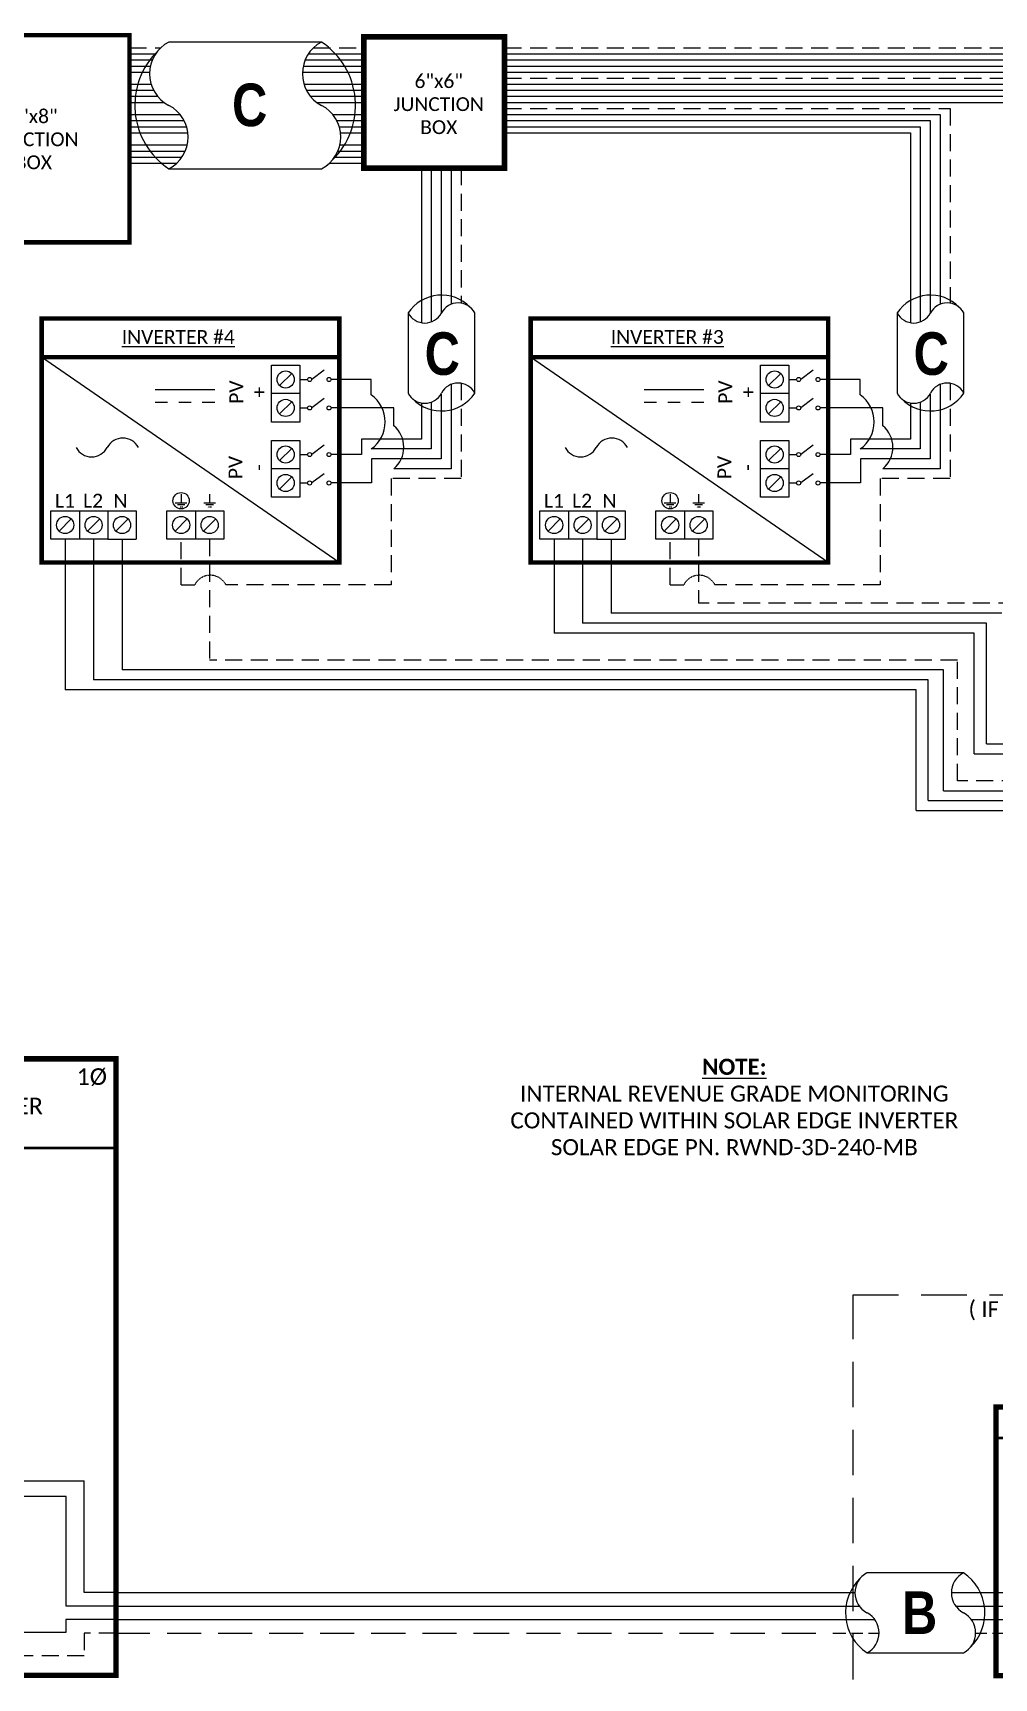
# Model space of a CAD drawing. Header units: feet. Extents: x 19811 to 20443, y 15288 to 15866.
# Drawn here: x 20022.9 to 20234.6, y 15482.9 to 15845.4 of the extents above; entities that cross this region are included whole.
import ezdxf

# ---------------------------------------------------------------- set-up
doc = ezdxf.new("R2010")
doc.units = ezdxf.units.FT
doc.header["$MEASUREMENT"] = 0
doc.linetypes.add('DASHED', pattern=[0.75, 0.5, -0.25])
doc.linetypes.add('HIDDEN', pattern=[0.375, 0.25, -0.125])
doc.styles.add('ONE LINE TXT', font='techb___.ttf')
doc.styles.get("Standard").update_dxf_attribs({"font": 'calibri.ttf'})

# ---------------------------------------------------------------- blocks, each defined once
blk = doc.blocks.new('*U25')
at = {"color": 7}
blk.add_line((-79.14, 9), (0, 9), dxfattribs=at)
at = {"color": 10}
blk.add_line((-79.14, 6), (0, 6), dxfattribs=at)
at = {"color": 253}
blk.add_line((-79.14, 3), (0, 3), dxfattribs=at)
at = {"color": 92, "linetype": 'DASHED', "ltscale": 15}
blk.add_line((-79.14, 0), (0, 0), dxfattribs=at)
blk = doc.blocks.new('breakerPanel')
at = {"linetype": 'Continuous'}
h = blk.add_hatch(color=1, dxfattribs=at)
h.dxf.hatch_style = 1
edge = h.paths.add_edge_path()
edge.add_arc((-42.47, 86.8), 0.291, 0, 360)
h = blk.add_hatch(color=1, dxfattribs=at)
h.dxf.hatch_style = 1
edge = h.paths.add_edge_path()
edge.add_arc((-38.44, 86.8), 0.291, 0, 360)
h = blk.add_hatch(color=1, dxfattribs=at)
h.dxf.hatch_style = 1
edge = h.paths.add_edge_path()
edge.add_arc((-42.47, 77.16), 0.291, 0, 360)
h = blk.add_hatch(color=1, dxfattribs=at)
h.dxf.hatch_style = 1
edge = h.paths.add_edge_path()
edge.add_arc((-38.44, 77.16), 0.291, 0, 360)
h = blk.add_hatch(color=1, dxfattribs=at)
h.dxf.hatch_style = 1
edge = h.paths.add_edge_path()
edge.add_arc((-38.44, 71.16), 0.528, 0, 360)
h = blk.add_hatch(color=1, dxfattribs=at)
h.dxf.hatch_style = 1
edge = h.paths.add_edge_path()
edge.add_arc((-42.47, 67.78), 0.528, 0, 360)
h = blk.add_hatch(color=1, dxfattribs=at)
h.dxf.hatch_style = 1
edge = h.paths.add_edge_path()
edge.add_arc((-38.44, 61.76), 0.528, 0, 360)
h = blk.add_hatch(color=1, dxfattribs=at)
h.dxf.hatch_style = 1
edge = h.paths.add_edge_path()
edge.add_arc((-42.47, 58.38), 0.528, 0, 360)
h = blk.add_hatch(color=1, dxfattribs=at)
h.dxf.hatch_style = 1
edge = h.paths.add_edge_path()
edge.add_arc((-38.44, 52.36), 0.528, 0, 360)
h = blk.add_hatch(color=1, dxfattribs=at)
h.dxf.hatch_style = 1
edge = h.paths.add_edge_path()
edge.add_arc((-42.47, 48.98), 0.528, 0, 360)
h = blk.add_hatch(color=1, dxfattribs=at)
h.dxf.hatch_style = 1
edge = h.paths.add_edge_path()
edge.add_arc((-42.47, 39.58), 0.528, 0, 360)
h = blk.add_hatch(color=1, dxfattribs=at)
h.dxf.hatch_style = 1
edge = h.paths.add_edge_path()
edge.add_arc((-38.44, 42.95), 0.528, 0, 360)
h = blk.add_hatch(color=1, dxfattribs=at)
h.dxf.hatch_style = 1
edge = h.paths.add_edge_path()
edge.add_arc((-38.44, 33.55), 0.528, 0, 360)
h = blk.add_hatch(color=1, dxfattribs=at)
h.dxf.hatch_style = 1
edge = h.paths.add_edge_path()
edge.add_arc((-42.47, 30.17), 0.528, 0, 360)
at = {"color": 155, "true_color": 0x647190}
blk.add_line((-80.92, 126.59), (0, 126.59), dxfattribs=at)
at = {"color": 253, "linetype": 'Continuous'}
for p, q in [((-100.73, 90.2), (-100.73, 109.7)), ((-76.04, 90.2), (-100.73, 90.2)), ((-76.04, 90.2), (-76.04, 22.16)), ((-76.04, 22.16), (-27.25, 22.16)), ((-27.25, 22.16), (-27.25, 17.57)), ((-27.25, 17.57), (-29.89, 17.57)), ((-11.01, 0.16), (-29.89, 0.16)), ((0, 3), (-11.01, 3)), ((-11.01, 3), (-11.01, 0.16))]:
    blk.add_line(p, q, dxfattribs=at)
at = {"color": 10, "linetype": 'Continuous'}
for p, q in [((-94.24, 94.51), (-94.24, 109.7)), ((-42.47, 94.51), (-94.24, 94.51)), ((-42.47, 87.09), (-42.47, 94.51)), ((-42.47, 30.17), (-42.47, 76.87)), ((-35.88, 67.78), (-45.04, 67.78)), ((-35.88, 58.38), (-45.04, 58.38)), ((-35.88, 48.98), (-45.04, 48.98)), ((-35.88, 39.58), (-45.04, 39.58)), ((-35.88, 30.17), (-45.04, 30.17)), ((-10.98, 30.17), (-29.89, 30.17)), ((-10.98, 6), (-10.98, 30.17)), ((0, 6), (-10.98, 6))]:
    blk.add_line(p, q, dxfattribs=at)
at = {"color": 7, "linetype": 'Continuous'}
for p, q in [((-87.75, 98.34), (-87.75, 109.7)), ((-38.44, 98.34), (-87.75, 98.34)), ((-38.44, 87.09), (-38.44, 98.34)), ((-38.44, 61.76), (-38.44, 76.87)), ((-35.88, 71.16), (-45.04, 71.16)), ((-38.44, 71.16), (-35.88, 71.16)), ((-45.04, 61.76), (-35.88, 61.76)), ((-35.88, 61.76), (-45.04, 61.76)), ((-38.44, 52.36), (-38.44, 61.76)), ((-45.04, 52.36), (-35.88, 52.36)), ((-35.88, 52.36), (-45.04, 52.36)), ((-38.44, 42.95), (-38.44, 52.36)), ((-45.04, 42.95), (-35.88, 42.95)), ((-35.88, 42.95), (-45.04, 42.95)), ((-38.44, 33.55), (-38.44, 42.95)), ((-35.88, 33.55), (-45.04, 33.55)), ((-6.96, 9), (-6.96, 33.55))]:
    blk.add_line(p, q, dxfattribs=at)
at = {"lineweight": 50}
blk.add_line((-80.92, 106.95), (0, 106.95), dxfattribs=at)
at = {"color": 7}
for p, q in [((-29.89, 33.55), (-6.96, 33.55)), ((0, 9), (-6.96, 9))]:
    blk.add_line(p, q, dxfattribs=at)
at = {"color": 1, "linetype": 'Continuous'}
for p, q in [((-51.03, -2.51), (-51.03, 20.23)), ((-46.49, 20.23), (-51.03, 20.23)), ((-46.49, 20.23), (-46.49, -2.51)), ((-34.43, -2.43), (-34.43, 20.16)), ((-29.89, 20.16), (-34.43, 20.16)), ((-29.89, 20.16), (-29.89, -2.43)), ((-46.49, -2.51), (-51.03, -2.51)), ((-29.89, -2.43), (-34.43, -2.43))]:
    blk.add_line(p, q, dxfattribs=at)
at = {"color": 4, "linetype": 'Continuous'}
for p, q in [((-47.97, 18.28), (-49.55, 16.71)), ((-31.37, 18.35), (-32.94, 16.78)), ((-47.97, 13.93), (-49.55, 12.36)), ((-31.37, 14), (-32.94, 12.43)), ((-47.97, 9.58), (-49.55, 8.01)), ((-31.37, 9.65), (-32.94, 8.08)), ((-47.97, 5.23), (-49.55, 3.66)), ((-31.37, 5.3), (-32.94, 3.73)), ((-47.97, 0.88), (-49.55, -0.69)), ((-31.37, 0.95), (-32.94, -0.62))]:
    blk.add_line(p, q, dxfattribs=at)
at = {"color": 92, "linetype": 'HIDDEN', "ltscale": 15}
for p, q in [((-51.03, 4.44), (-106.89, 4.44)), ((-106.89, 4.44), (-106.89, -4.87)), ((-75.84, -4.96), (-75.84, 0.09)), ((-75.84, 0.09), (-51.03, 0.09)), ((0, 0), (-6.96, 0)), ((-6.96, 0), (-6.96, -4.96)), ((-6.96, -4.96), (-75.84, -4.96))]:
    blk.add_line(p, q, dxfattribs=at)
at = {"color": 92, "linetype": 'Continuous', "ltscale": 15}
blk.add_line((-34.43, 0.09), (-46.49, 0.09), dxfattribs=at)
at = {"color": 92, "ltscale": 15}
blk.add_line((-106.89, -4.87), (-106.89, -24.84), dxfattribs=at)
at = {"lineweight": 50, "const_width": 1.19}
for points in [[(-103.67, 109.7), (-103.67, 126.59), (-84.82, 126.59), (-84.82, 109.7)], [(-80.92, -9.3), (-80.92, 126.59), (0, 126.59), (0, -9.3)]]:
    blk.add_lwpolyline(points, close=True, dxfattribs=at)
at = {"color": 92, "linetype": 'Continuous', "lineweight": 5, "ltscale": 0.05, "flags": 128}
for points in [[(-45.88, 10.97), (-41.2, 10.97)], [(-43.54, 13.81), (-43.54, 10.97)], [(-42.01, 10.1), (-45.07, 10.1)], [(-42.82, 9.23), (-44.25, 9.23)]]:
    blk.add_lwpolyline(points, dxfattribs=at)
at = {"color": 92, "linetype": 'Continuous', "ltscale": 4, "flags": 128}
for points in [[(-115.37, -24.84), (-98.41, -24.84)], [(-101.35, -27.98), (-112.43, -27.98)], [(-104.29, -31.12), (-109.49, -31.12)]]:
    blk.add_lwpolyline(points, dxfattribs=at)
at = {"linetype": 'Continuous'}
blk.add_circle((-94.24, 118.15), 7.15, dxfattribs=at)
at = {"color": 1, "linetype": 'Continuous'}
for centre, radius in [((-42.47, 86.8), 0.291), ((-38.44, 86.8), 0.291), ((-42.47, 77.16), 0.291), ((-38.44, 77.16), 0.291), ((-38.44, 71.16), 0.528), ((-42.47, 67.78), 0.528), ((-38.44, 61.76), 0.528), ((-42.47, 58.38), 0.528), ((-38.44, 52.36), 0.528), ((-42.47, 48.98), 0.528), ((-42.47, 39.58), 0.528), ((-38.44, 42.95), 0.528), ((-38.44, 33.55), 0.528), ((-42.47, 30.17), 0.528)]:
    blk.add_circle(centre, radius, dxfattribs=at)
at = {"color": 4, "linetype": 'Continuous'}
for centre in [(-48.76, 17.49), (-32.16, 17.57), (-48.76, 13.14), (-32.16, 13.21), (-48.76, 8.79), (-32.16, 8.86), (-48.76, 4.44), (-32.16, 4.51), (-48.76, 0.09), (-32.16, 0.16)]:
    blk.add_circle(centre, 1.11, dxfattribs=at)
at = {"color": 1, "linetype": 'Continuous'}
for centre, radius, start, end in [((-50.14, 81.98), 9.06, 327.8708, 32.1292), ((-46.11, 81.98), 9.06, 327.8708, 32.1292), ((-48.03, 68.62), 3.93, 40.3392, 139.6608), ((-32.88, 68.62), 3.93, 40.3392, 139.6608), ((-48.03, 65.24), 3.93, 40.3392, 139.6608), ((-32.88, 65.24), 3.93, 40.3392, 139.6608), ((-48.03, 59.21), 3.93, 40.3392, 139.6608), ((-32.88, 59.21), 3.93, 40.3392, 139.6608), ((-48.03, 55.84), 3.93, 40.3392, 139.6608), ((-32.88, 55.84), 3.93, 40.3392, 139.6608), ((-48.03, 49.81), 3.93, 40.3392, 139.6608), ((-32.88, 49.81), 3.93, 40.3392, 139.6608), ((-48.03, 46.43), 3.93, 40.3392, 139.6608), ((-32.88, 46.43), 3.93, 40.3392, 139.6608), ((-48.03, 40.41), 3.93, 40.3392, 139.6608), ((-32.88, 40.41), 3.93, 40.3392, 139.6608), ((-48.03, 37.03), 3.93, 40.3392, 139.6608), ((-32.88, 37.03), 3.93, 40.3392, 139.6608), ((-48.03, 31.01), 3.93, 40.3392, 139.6608), ((-32.88, 31.01), 3.93, 40.3392, 139.6608), ((-48.03, 27.63), 3.93, 40.3392, 139.6608), ((-32.88, 27.63), 3.93, 40.3392, 139.6608)]:
    blk.add_arc(centre, radius, start, end, dxfattribs=at)
at = {"color": 253, "linetype": 'Continuous', "style": 'ONE LINE TXT'}
blk.add_text('M', height=9.38, dxfattribs=at).set_placement((-98.8, 113.43))
at = {"color": 4, "linetype": 'Continuous'}
blk.add_text('NEUTRAL', height=1.874, rotation=90, dxfattribs=at).set_placement((-35.08, 4.08))
at = {"color": 1, "attachment_point": 5}
for s, width, gutter_width, heights, insert, char_height in [('EXISTING\\P1Ø 120/240V UTILITY METER', 37.8067, 7.17, [0], (-123.64, 118), 3.5433), ('240V', 0.1481, 0.75, [0], (-72.39, 122.54), 3.658), ('1Ø', 0.1481, 0.75, [0], (-5.31, 122.54), 3.658), ('serA MAIN BREAKER\\PnwA BUSBAR', 72.4998, 0.75, [0], (-39.75, 113.14), 3.6576), ('EXISTING MAIN BREAKER LOAD CENTER\\P2pocA BACK FEED BREAKER \\P{\\fVerdana|b1|i0|c0|p34;NEC 705.12(D)}', 79.2627, 97.94, [154.49], (-39.35, -23.38), 3.5433)]:
    blk.add_mtext_dynamic_manual_height_columns(s, width=width, gutter_width=gutter_width, heights=heights, dxfattribs=dict(at, insert=insert, char_height=char_height))
at = {"color": 4, "linetype": 'Continuous', "insert": (-46.25, 82.15), "char_height": 1.874, "attachment_point": 5, "rotation": 90}
blk.add_mtext_dynamic_manual_height_columns('2pserA\\PMAIN', width=0.1481, gutter_width=0.75, heights=[0], dxfattribs=at)
blk = doc.blocks.new('*U27')
at = {"color": 7}
blk.add_blockref('breakerPanel', (0, 0), dxfattribs=at)
blk = doc.blocks.new('*U16')
at = {"color": 7, "linetype": 'Continuous'}
for p, q in [((-7.14, 13.31), (-28.39, 13.31)), ((-28.39, -4.31), (-7.14, -4.31))]:
    blk.add_line(p, q, dxfattribs=at)
at = {"color": 7}
for p, q in [((-35.53, 9), (-31.05, 9)), ((-9.81, 9), (0, 9))]:
    blk.add_line(p, q, dxfattribs=at)
at = {"color": 10}
for p, q in [((-35.53, 6), (-30.11, 6)), ((-8.87, 6), (0, 6))]:
    blk.add_line(p, q, dxfattribs=at)
at = {"color": 253}
for p, q in [((-35.53, 3), (-26.66, 3)), ((-5.41, 3), (0, 3))]:
    blk.add_line(p, q, dxfattribs=at)
at = {"color": 92, "linetype": 'HIDDEN', "ltscale": 10}
for p, q in [((-4.48, 0), (0, 0)), ((-35.53, 0), (-25.72, 0))]:
    blk.add_line(p, q, dxfattribs=at)
at = {"color": 7, "linetype": 'Continuous'}
for centre, start, end in [((-22.54, 4.5), 133.9732, 236.4265), ((-12.99, 4.5), 313.9732, 56.4265)]:
    blk.add_arc(centre, 10.58, start, end, dxfattribs=at)
at = {"linetype": 'Continuous'}
for centre, start, end in [((-26.08, 8.91), 117.6639, 242.3361), ((-4.83, 8.91), 117.6639, 242.3361), ((-30.7, 0.09), 297.6639, 62.3361), ((-9.45, 0.09), 297.6639, 62.3361)]:
    blk.add_arc(centre, 4.98, start, end, dxfattribs=at)
blk = doc.blocks.new('unfusedDisconnect')
at = {"lineweight": 50}
blk.add_line((-43.61, 43.06), (0, 43.06), dxfattribs=at)
at = {"color": 1, "linetype": 'Continuous'}
for p, q in [((-35.27, 34.78), (-35.27, 39.32)), ((-35.27, 39.32), (-8.32, 39.32)), ((-8.32, 39.32), (-8.32, 34.78)), ((-8.32, 34.78), (-35.27, 34.78)), ((-31.89, 22.73), (-25.32, 22.73)), ((-23.43, 25.18), (-20.16, 22.74)), ((-19.08, 22.73), (-11.7, 22.73)), ((-31.89, 15.2), (-25.32, 15.2)), ((-23.43, 17.65), (-20.16, 15.2)), ((-19.08, 15.2), (-11.7, 15.19)), ((-35.27, 1.76), (-8.32, 1.76)), ((-35.27, 1.76), (-35.27, -2.78)), ((-8.32, 1.76), (-8.32, -2.78)), ((-8.32, -2.78), (-35.27, -2.78))]:
    blk.add_line(p, q, dxfattribs=at)
at = {"color": 4, "linetype": 'Continuous'}
for p, q in [((-31.89, 37.83), (-33.46, 36.26)), ((-27.53, 37.83), (-29.11, 36.26)), ((-23.18, 37.83), (-24.76, 36.26)), ((-18.83, 37.83), (-20.41, 36.26)), ((-14.48, 37.83), (-16.06, 36.26)), ((-10.13, 37.83), (-11.7, 36.26)), ((-31.89, 0.28), (-33.46, -1.3)), ((-27.53, 0.28), (-29.11, -1.3)), ((-23.18, 0.28), (-24.76, -1.3)), ((-18.83, 0.28), (-20.41, -1.3)), ((-14.48, 0.28), (-16.06, -1.3)), ((-10.13, 0.28), (-11.7, -1.3))]:
    blk.add_line(p, q, dxfattribs=at)
at = {"color": 253, "linetype": 'Continuous'}
for p, q in [((-32.67, 32.17), (-32.67, 34.78)), ((-10.92, 32.17), (-10.92, 34.78)), ((-38.16, 3), (-38.16, 32.17)), ((-38.16, 32.17), (-32.67, 32.17)), ((-5.43, 32.17), (-10.92, 32.17)), ((-5.43, 3), (-5.43, 32.17)), ((-43.61, 3), (-38.16, 3)), ((0, 3), (-5.43, 3))]:
    blk.add_line(p, q, dxfattribs=at)
at = {"color": 7, "linetype": 'Continuous'}
for p, q in [((-41.66, 9), (-41.66, 22.73)), ((-39.8, 22.73), (-41.66, 22.73)), ((-31.89, 22.73), (-34.52, 22.73)), ((-11.7, 22.73), (-9.07, 22.73)), ((-3.79, 22.73), (-1.93, 22.73)), ((-1.93, 9), (-1.93, 22.73))]:
    blk.add_line(p, q, dxfattribs=at)
at = {"color": 10, "linetype": 'Continuous'}
for p, q in [((-39.8, 6), (-39.8, 15.2)), ((-31.89, 15.2), (-34.52, 15.2)), ((-11.7, 15.2), (-9.07, 15.2)), ((-3.79, 6), (-3.79, 15.2)), ((-43.61, 6), (-39.8, 6)), ((0, 6), (-3.79, 6))]:
    blk.add_line(p, q, dxfattribs=at)
at = {"color": 7}
for p, q in [((-43.61, 9), (-41.66, 9)), ((0, 9), (-1.93, 9))]:
    blk.add_line(p, q, dxfattribs=at)
at = {"color": 92, "linetype": 'HIDDEN', "ltscale": 15}
for p, q in [((-36.58, 0), (-36.58, 4.9)), ((-36.58, 4.9), (-32.67, 4.9)), ((-32.67, 4.9), (-32.67, 1.76)), ((-7.01, 4.9), (-10.92, 4.9)), ((-10.92, 4.9), (-10.92, 1.76)), ((-7.01, 0), (-7.01, 4.9)), ((-43.61, 0), (-36.58, 0)), ((0, 0), (-7.01, 0))]:
    blk.add_line(p, q, dxfattribs=at)
at = {"lineweight": 50, "const_width": 1.19}
blk.add_lwpolyline([(-43.61, -9.34), (-43.61, 49.84), (0, 49.84), (0, -9.34)], close=True, dxfattribs=at)
at = {"color": 92, "linetype": 'Continuous', "lineweight": 5, "ltscale": 0.05, "flags": 128}
for points in [[(-21.8, -3.32), (-21.8, -6.17)], [(-24.14, -6.17), (-19.45, -6.17)], [(-20.27, -7.03), (-23.32, -7.03)], [(-21.08, -7.9), (-22.51, -7.9)]]:
    blk.add_lwpolyline(points, dxfattribs=at)
at = {"color": 4, "linetype": 'Continuous'}
for centre in [(-32.67, 37.05), (-28.32, 37.05), (-23.97, 37.05), (-19.62, 37.05), (-15.27, 37.05), (-10.92, 37.05), (-32.67, -0.51), (-28.32, -0.51), (-23.97, -0.51), (-19.62, -0.51), (-15.27, -0.51), (-10.92, -0.51)]:
    blk.add_circle(centre, 1.11, dxfattribs=at)
at = {"color": 1, "linetype": 'Continuous'}
for centre in [(-24.78, 22.73), (-19.62, 22.73), (-24.78, 15.2), (-19.62, 15.2)]:
    blk.add_circle(centre, 0.541, dxfattribs=at)
at = {"color": 7, "linetype": 'Continuous'}
for centre in [(-37.16, 22.58), (-6.43, 22.58)]:
    blk.add_arc(centre, 2.64, 3.2819, 176.7181, dxfattribs=at)
at = {"color": 10, "linetype": 'Continuous'}
for centre in [(-37.16, 15.04), (-6.43, 15.04)]:
    blk.add_arc(centre, 2.64, 3.2819, 176.7181, dxfattribs=at)
at = {"color": 4, "linetype": 'Continuous'}
blk.add_text('ISOLATED NEUTRAL', height=1.8743, dxfattribs=at).set_placement((-34.91, 39.97))
at = {"color": 1}
for s, width, gutter_width, heights, insert, char_height, attachment_point in [('\\A1;\\pi17.559;nfA UNFUSED\\P\\pi18.229;DISCONNECT', 64.922, 0, [11.89], (-55.21, 62.04), 3.4544, 1), ('240V', 0.1481, 0.75, [0], (-35.55, 46.4), 3.658, 5), ('1Ø', 0.1481, 0.75, [0], (-4.98, 46.1), 3.658, 5), ('\\A1;\\pi13.903,t32.191;SQUARE D\\P\\pi22.981,t41.269;PN', 51.6906, 0.203, [45.94], (-47.25, -12.27), 3.6576, 1)]:
    blk.add_mtext_dynamic_manual_height_columns(s, width=width, gutter_width=gutter_width, heights=heights, dxfattribs=dict(at, insert=insert, char_height=char_height, attachment_point=attachment_point))
blk = doc.blocks.new('*U22')
at = {"color": 10, "linetype": 'DASHED', "ltscale": 20}
blk.add_lwpolyline([(-75.05, 74.56), (3.97, 74.56), (3.97, -25.17), (-75.05, -25.17)], close=True, dxfattribs=at)
at = {"color": 7}
for name, p in [('unfusedDisconnect', (0, 0)), ('*U16', (-43.61, 0))]:
    blk.add_blockref(name, p, dxfattribs=at)
at = {"color": 10, "insert": (-50.86, 73.16), "char_height": 3.4544, "attachment_point": 1}
blk.add_mtext_dynamic_manual_height_columns('\\A1;\\pi1.2092;( IF NEEDED )', width=30.7523, gutter_width=0, heights=[6.58], dxfattribs=at)
at = {"color": 1, "linetype": 'Continuous', "insert": (-64.3, 9.22), "char_height": 9.3833, "attachment_point": 1, "style": 'ONE LINE TXT'}
blk.add_mtext_dynamic_manual_height_columns('{\\W1;\\C256;B}', width=0.1385, gutter_width=2.13, heights=[0], dxfattribs=at)
blk = doc.blocks.new('*U29')
at = {"color": 7}
blk.add_line((-79.14, 9), (0, 9), dxfattribs=at)
at = {"color": 10}
blk.add_line((-79.14, 6), (0, 6), dxfattribs=at)
at = {"color": 253}
blk.add_line((-79.14, 3), (0, 3), dxfattribs=at)
at = {"color": 92, "linetype": 'DASHED', "ltscale": 15}
blk.add_line((-79.14, 0), (0, 0), dxfattribs=at)
at = {"color": 1, "insert": (-22.08, 115.96), "char_height": 3.5433, "attachment_point": 5}
blk.add_mtext_dynamic_manual_height_columns('{\\fCalibri|b1|i0|c0|p34;\\LNOTE:\\P}INTERNAL REVENUE GRADE MONITORING\\PCONTAINED WITHIN SOLAR EDGE INVERTER\\PSOLAR EDGE PN. RWND-3D-240-MB', width=99.534, gutter_width=7.17, heights=[0], dxfattribs=at)

msp = doc.modelspace()

# ---------------------------------------------------------------- linework, layer by layer
at = {"color": 92, "linetype": 'HIDDEN', "ltscale": 15}
for p, q in [((20044.18, 15842.16), (20051.07, 15842.16)), ((20084.7, 15842.16), (20095.78, 15842.16)), ((20126.78, 15842.16), (20440.29, 15842.16)), ((20126.78, 15835.47), (20332.59, 15835.47)), ((20126.78, 15828.77), (20224.89, 15828.77)), ((20224.89, 15828.77), (20224.89, 15785.88)), ((20117.19, 15815.61), (20117.19, 15785.88)), ((20117.19, 15768.21), (20117.19, 15747.2)), ((20224.89, 15768.21), (20224.89, 15747.2)), ((20117.19, 15747.2), (20101.79, 15747.2)), ((20101.79, 15747.2), (20101.79, 15723.83)), ((20224.89, 15747.2), (20209.49, 15747.2)), ((20209.49, 15747.2), (20209.49, 15723.83)), ((20055.54, 15723.83), (20055.54, 15733.84)), ((20061.81, 15733.84), (20061.81, 15707.23)), ((20163.24, 15723.83), (20163.24, 15733.84)), ((20169.51, 15733.84), (20169.51, 15719.73)), ((20055.54, 15723.83), (20058.54, 15723.83)), ((20101.79, 15723.83), (20065.39, 15723.83)), ((20163.24, 15723.83), (20166.24, 15723.83)), ((20209.49, 15723.83), (20173.09, 15723.83)), ((20239.31, 15719.73), (20169.51, 15719.73)), ((20226.5, 15707.23), (20061.81, 15707.23)), ((20226.5, 15680.61), (20226.5, 15707.23)), ((20380.66, 15680.61), (20226.5, 15680.61))]:
    msp.add_line(p, q, dxfattribs=at)
at = {"color": 7, "linetype": 'Continuous'}
for p, q in [((20086.46, 15843.41), (20052.83, 15843.41)), ((20044.18, 15839.48), (20049.22, 15839.48)), ((20082.85, 15839.48), (20095.78, 15839.48)), ((20126.78, 15839.48), (20435.92, 15839.48)), ((20044.18, 15836.81), (20048.62, 15836.81)), ((20082.25, 15836.81), (20095.78, 15836.81)), ((20126.78, 15836.81), (20431.56, 15836.81)), ((20044.18, 15832.79), (20049.51, 15832.79)), ((20083.14, 15832.79), (20095.78, 15832.79)), ((20126.78, 15832.79), (20328.22, 15832.79)), ((20044.18, 15830.11), (20051.79, 15830.11)), ((20085.42, 15830.11), (20095.78, 15830.11)), ((20126.78, 15830.11), (20323.86, 15830.12)), ((20044.18, 15826.1), (20056.17, 15826.1)), ((20044.18, 15823.42), (20057, 15823.42)), ((20089.8, 15826.1), (20095.78, 15826.1)), ((20090.63, 15823.42), (20095.78, 15823.42)), ((20126.78, 15826.1), (20220.53, 15826.1)), ((20126.78, 15823.42), (20216.16, 15823.42)), ((20216.16, 15823.42), (20216.16, 15781.57)), ((20220.53, 15826.1), (20220.53, 15783.63)), ((20044.18, 15819.4), (20056.42, 15819.4)), ((20044.18, 15816.73), (20054.55, 15816.73)), ((20088.18, 15816.73), (20095.78, 15816.73)), ((20090.05, 15819.4), (20095.78, 15819.4)), ((20052.83, 15815.51), (20086.46, 15815.51)), ((20108.46, 15815.61), (20108.46, 15781.57)), ((20112.83, 15815.61), (20112.83, 15783.63)), ((20105.54, 15783.72), (20105.54, 15766.04)), ((20120.21, 15766.04), (20120.21, 15783.72)), ((20213.24, 15783.72), (20213.24, 15766.04)), ((20227.9, 15766.04), (20227.9, 15783.72)), ((20090.37, 15728.71), (20024.82, 15773.96)), ((20198.06, 15728.71), (20132.52, 15773.96)), ((20062.95, 15766.79), (20049.83, 15766.79)), ((20112.83, 15765.95), (20112.83, 15751.56)), ((20170.65, 15766.79), (20157.53, 15766.79)), ((20220.53, 15765.95), (20220.53, 15751.56)), ((20052.57, 15763.96), (20049.83, 15763.96)), ((20057.76, 15763.96), (20055.02, 15763.96)), ((20062.95, 15763.96), (20060.21, 15763.96)), ((20108.46, 15763.89), (20108.46, 15755.92)), ((20160.27, 15763.96), (20157.53, 15763.96)), ((20165.46, 15763.96), (20162.72, 15763.96)), ((20170.65, 15763.96), (20167.91, 15763.96)), ((20216.16, 15763.89), (20216.16, 15755.92)), ((20108.46, 15755.92), (20095.28, 15755.92)), ((20095.28, 15755.92), (20095.28, 15752.51)), ((20216.16, 15755.92), (20202.98, 15755.92)), ((20202.98, 15755.92), (20202.98, 15752.51)), ((20095.28, 15752.51), (20088.58, 15752.51)), ((20112.83, 15751.56), (20097.47, 15751.56)), ((20097.47, 15751.56), (20097.47, 15746.24)), ((20202.98, 15752.51), (20196.28, 15752.51)), ((20220.53, 15751.56), (20205.17, 15751.56)), ((20205.17, 15751.56), (20205.17, 15746.24)), ((20097.47, 15746.24), (20088.58, 15746.24)), ((20205.17, 15746.24), (20196.28, 15746.24)), ((20029.99, 15733.84), (20029.99, 15700.66)), ((20137.69, 15733.84), (20137.69, 15713.16)), ((20230.22, 15713.16), (20137.69, 15713.16)), ((20230.22, 15686.55), (20230.22, 15713.16)), ((20217.41, 15700.66), (20029.99, 15700.66)), ((20217.41, 15674.04), (20217.41, 15700.66)), ((20230.22, 15686.55), (20390.47, 15686.55)), ((20217.41, 15674.04), (20382.85, 15674.04))]:
    msp.add_line(p, q, dxfattribs=at)
at = {"color": 10, "linetype": 'Continuous'}
for p, q in [((20044.18, 15840.82), (20049.94, 15840.82)), ((20044.18, 15838.14), (20048.8, 15838.14)), ((20082.43, 15838.14), (20095.78, 15838.14)), ((20083.57, 15840.82), (20095.78, 15840.82)), ((20126.78, 15840.82), (20438.1, 15840.82)), ((20126.78, 15838.14), (20433.74, 15838.14)), ((20044.18, 15834.13), (20048.96, 15834.13)), ((20082.59, 15834.13), (20095.78, 15834.13)), ((20126.78, 15834.13), (20330.41, 15834.13)), ((20044.18, 15831.46), (20050.39, 15831.46)), ((20084.02, 15831.46), (20095.78, 15831.46)), ((20126.78, 15831.46), (20326.04, 15831.46)), ((20044.18, 15827.44), (20055.3, 15827.44)), ((20088.93, 15827.44), (20095.78, 15827.44)), ((20126.78, 15827.44), (20222.71, 15827.44)), ((20222.71, 15827.44), (20222.71, 15785.64)), ((20044.18, 15824.76), (20056.72, 15824.76)), ((20090.34, 15824.76), (20095.78, 15824.76)), ((20126.78, 15824.76), (20218.34, 15824.76)), ((20218.34, 15824.76), (20218.34, 15781.76)), ((20044.18, 15820.74), (20056.86, 15820.74)), ((20090.49, 15820.74), (20095.78, 15820.74)), ((20044.18, 15818.07), (20055.7, 15818.07)), ((20089.32, 15818.07), (20095.78, 15818.07)), ((20110.64, 15815.61), (20110.64, 15781.76)), ((20115.01, 15815.61), (20115.01, 15785.64)), ((20097.43, 15769.06), (20088.58, 15769.06)), ((20097.43, 15765.65), (20097.43, 15769.06)), ((20205.13, 15769.06), (20196.28, 15769.06)), ((20205.13, 15765.65), (20205.13, 15769.06)), ((20115.01, 15767.96), (20115.01, 15749.38)), ((20222.71, 15767.96), (20222.71, 15749.38)), ((20102.38, 15762.79), (20088.58, 15762.79)), ((20102.38, 15758.86), (20102.38, 15762.79)), ((20110.64, 15764.08), (20110.64, 15753.74)), ((20210.08, 15762.79), (20196.28, 15762.79)), ((20210.08, 15758.86), (20210.08, 15762.79)), ((20218.34, 15764.08), (20218.34, 15753.74)), ((20110.64, 15753.74), (20097.43, 15753.74)), ((20218.34, 15753.74), (20205.13, 15753.74)), ((20115.01, 15749.38), (20102.38, 15749.38)), ((20222.71, 15749.38), (20210.08, 15749.38)), ((20036.26, 15733.84), (20036.26, 15702.85)), ((20143.96, 15733.84), (20143.96, 15715.35)), ((20232.9, 15715.35), (20143.96, 15715.35)), ((20232.9, 15688.73), (20232.9, 15715.35)), ((20220.09, 15702.85), (20036.26, 15702.85)), ((20220.09, 15676.23), (20220.09, 15702.85)), ((20232.9, 15688.73), (20390.37, 15688.73)), ((20220.09, 15676.23), (20382.74, 15676.23))]:
    msp.add_line(p, q, dxfattribs=at)
at = {"color": 1, "linetype": 'Continuous'}
for p, q in [((20075.42, 15759.66), (20075.42, 15772.2)), ((20075.42, 15772.2), (20081.69, 15772.2)), ((20075.42, 15759.66), (20075.42, 15772.2)), ((20081.69, 15772.2), (20081.69, 15759.66)), ((20081.69, 15772.2), (20081.69, 15765.93)), ((20081.69, 15769.06), (20083.39, 15769.06)), ((20087.04, 15771.11), (20084.33, 15769.08)), ((20183.12, 15759.66), (20183.12, 15772.2)), ((20183.12, 15772.2), (20189.39, 15772.2)), ((20183.12, 15759.66), (20183.12, 15772.2)), ((20189.39, 15772.2), (20189.39, 15759.66)), ((20189.39, 15772.2), (20189.39, 15765.93)), ((20189.39, 15769.06), (20191.09, 15769.06)), ((20194.74, 15771.11), (20192.03, 15769.08)), ((20081.69, 15765.93), (20075.42, 15765.93)), ((20189.39, 15765.93), (20183.12, 15765.93)), ((20081.69, 15762.79), (20083.39, 15762.79)), ((20087.04, 15764.84), (20084.33, 15762.81)), ((20189.39, 15762.79), (20191.09, 15762.79)), ((20194.74, 15764.84), (20192.03, 15762.81)), ((20081.69, 15759.66), (20075.42, 15759.66)), ((20189.39, 15759.66), (20183.12, 15759.66)), ((20075.42, 15743.1), (20075.42, 15755.64)), ((20075.42, 15755.64), (20081.69, 15755.64)), ((20081.69, 15755.64), (20081.69, 15749.37)), ((20087.04, 15754.55), (20084.33, 15752.52)), ((20183.12, 15743.1), (20183.12, 15755.64)), ((20183.12, 15755.64), (20189.39, 15755.64)), ((20189.39, 15755.64), (20189.39, 15749.37)), ((20194.74, 15754.55), (20192.03, 15752.52)), ((20081.69, 15752.51), (20083.39, 15752.51)), ((20189.39, 15752.51), (20191.09, 15752.51)), ((20081.69, 15749.37), (20075.42, 15749.37)), ((20081.69, 15749.37), (20081.69, 15743.1)), ((20087.04, 15748.28), (20084.33, 15746.25)), ((20189.39, 15749.37), (20183.12, 15749.37)), ((20189.39, 15749.37), (20189.39, 15743.1)), ((20194.74, 15748.28), (20192.03, 15746.25)), ((20081.69, 15746.24), (20083.39, 15746.24)), ((20189.39, 15746.24), (20191.09, 15746.24)), ((20026.86, 15740.11), (20039.4, 15740.11)), ((20026.86, 15733.84), (20026.86, 15740.11)), ((20026.86, 15740.11), (20033.13, 15740.11)), ((20033.13, 15740.11), (20033.13, 15733.84)), ((20039.4, 15740.11), (20039.4, 15733.84)), ((20039.4, 15740.11), (20045.67, 15740.11)), ((20045.67, 15740.11), (20045.67, 15733.84)), ((20052.41, 15740.11), (20064.95, 15740.11)), ((20052.41, 15733.84), (20052.41, 15740.11)), ((20052.41, 15740.11), (20058.68, 15740.11)), ((20058.68, 15740.11), (20058.68, 15733.84)), ((20064.95, 15740.11), (20064.95, 15733.84)), ((20081.69, 15743.1), (20075.42, 15743.1)), ((20134.56, 15740.11), (20147.1, 15740.11)), ((20134.56, 15733.84), (20134.56, 15740.11)), ((20134.56, 15740.11), (20140.83, 15740.11)), ((20140.83, 15740.11), (20140.83, 15733.84)), ((20147.1, 15740.11), (20147.1, 15733.84)), ((20147.1, 15740.11), (20153.36, 15740.11)), ((20153.36, 15740.11), (20153.36, 15733.84)), ((20160.11, 15740.11), (20172.65, 15740.11)), ((20160.11, 15733.84), (20160.11, 15740.11)), ((20160.11, 15740.11), (20166.38, 15740.11)), ((20166.38, 15740.11), (20166.38, 15733.84)), ((20172.65, 15740.11), (20172.65, 15733.84)), ((20189.39, 15743.1), (20183.12, 15743.1)), ((20039.4, 15733.84), (20026.86, 15733.84)), ((20039.4, 15733.84), (20045.67, 15733.84)), ((20064.95, 15733.84), (20052.41, 15733.84)), ((20147.1, 15733.84), (20134.56, 15733.84)), ((20147.1, 15733.84), (20153.36, 15733.84)), ((20172.65, 15733.84), (20160.11, 15733.84))]:
    msp.add_line(p, q, dxfattribs=at)
at = {"color": 4, "linetype": 'Continuous'}
for p, q in [((20079.9, 15770.4), (20077.22, 15767.72)), ((20187.59, 15770.4), (20184.92, 15767.72)), ((20079.9, 15764.13), (20077.22, 15761.46)), ((20187.59, 15764.13), (20184.92, 15761.46)), ((20079.9, 15753.84), (20077.22, 15751.17)), ((20187.59, 15753.84), (20184.92, 15751.17)), ((20079.9, 15747.57), (20077.22, 15744.9)), ((20187.59, 15747.57), (20184.92, 15744.9)), ((20031.33, 15738.32), (20028.65, 15735.64)), ((20037.6, 15738.32), (20034.92, 15735.64)), ((20043.87, 15738.32), (20041.19, 15735.64)), ((20056.88, 15738.32), (20054.21, 15735.64)), ((20063.15, 15738.32), (20060.48, 15735.64)), ((20139.03, 15738.32), (20136.35, 15735.64)), ((20145.3, 15738.32), (20142.62, 15735.64)), ((20151.57, 15738.32), (20148.89, 15735.64)), ((20164.58, 15738.32), (20161.9, 15735.64)), ((20170.85, 15738.32), (20168.17, 15735.64))]:
    msp.add_line(p, q, dxfattribs=at)
at = {"color": 253, "linetype": 'Continuous'}
for p, q in [((20042.53, 15733.84), (20042.53, 15705.04)), ((20150.23, 15733.84), (20150.23, 15717.54)), ((20236.28, 15717.54), (20150.23, 15717.54)), ((20223.47, 15705.04), (20042.53, 15705.04)), ((20223.47, 15678.42), (20223.47, 15705.04)), ((20223.47, 15678.42), (20380.6, 15678.42))]:
    msp.add_line(p, q, dxfattribs=at)
at = {"lineweight": 50}
for points, const_width in [([(20044.18, 15799.29), (20000.86, 15799.29), (20000.86, 15844.94), (20044.18, 15844.94)], 0.986), ([(20126.78, 15815.61), (20095.78, 15815.61), (20095.78, 15844.57), (20126.78, 15844.57)], 1.27), ([(20024.82, 15728.71), (20024.82, 15782.51), (20090.37, 15782.51), (20090.37, 15728.71)], 0.986), ([(20024.82, 15773.96), (20024.82, 15782.51), (20090.37, 15782.51), (20090.37, 15773.96)], 0.986), ([(20132.52, 15728.71), (20132.52, 15782.51), (20198.06, 15782.51), (20198.06, 15728.71)], 0.986), ([(20132.52, 15773.96), (20132.52, 15782.51), (20198.06, 15782.51), (20198.06, 15773.96)], 0.986)]:
    msp.add_lwpolyline(points, close=True, dxfattribs=dict(at, const_width=const_width))
at = {"color": 92, "linetype": 'Continuous', "flags": 128}
for points in [[(20055.54, 15743.78), (20055.54, 15741.87)], [(20061.81, 15743.78), (20061.81, 15741.87)], [(20163.24, 15743.78), (20163.24, 15741.87)], [(20169.51, 15743.78), (20169.51, 15741.87)], [(20054.26, 15741.87), (20056.82, 15741.87)], [(20056.38, 15741.4), (20054.71, 15741.4)], [(20060.53, 15741.87), (20063.09, 15741.87)], [(20062.65, 15741.4), (20060.98, 15741.4)], [(20161.96, 15741.87), (20164.52, 15741.87)], [(20164.08, 15741.4), (20162.41, 15741.4)], [(20168.23, 15741.87), (20170.79, 15741.87)], [(20170.35, 15741.4), (20168.68, 15741.4)]]:
    msp.add_lwpolyline(points, dxfattribs=at)
at = {"color": 92, "linetype": 'HIDDEN', "flags": 128}
for points in [[(20055.93, 15740.92), (20055.15, 15740.92)], [(20062.2, 15740.92), (20061.42, 15740.92)], [(20163.63, 15740.92), (20162.85, 15740.92)], [(20169.9, 15740.92), (20169.12, 15740.92)]]:
    msp.add_lwpolyline(points, dxfattribs=at)
at = {"color": 4, "linetype": 'Continuous'}
for centre in [(20078.56, 15769.06), (20186.26, 15769.06), (20078.56, 15762.79), (20186.26, 15762.79), (20078.56, 15752.51), (20186.26, 15752.51), (20078.56, 15746.24), (20186.26, 15746.24), (20029.99, 15736.98), (20036.26, 15736.98), (20042.53, 15736.98), (20055.54, 15736.98), (20061.81, 15736.98), (20137.69, 15736.98), (20143.96, 15736.98), (20150.23, 15736.98), (20163.24, 15736.98), (20169.51, 15736.98)]:
    msp.add_circle(centre, 1.89, dxfattribs=at)
at = {"color": 1, "linetype": 'Continuous'}
for centre in [(20083.84, 15769.06), (20088.13, 15769.06), (20191.54, 15769.06), (20195.83, 15769.06), (20083.84, 15762.79), (20088.13, 15762.79), (20191.54, 15762.79), (20195.83, 15762.79), (20083.84, 15752.51), (20088.13, 15752.51), (20191.54, 15752.51), (20195.83, 15752.51), (20083.84, 15746.24), (20088.13, 15746.24), (20191.54, 15746.24), (20195.83, 15746.24)]:
    msp.add_circle(centre, 0.45, dxfattribs=at)
at = {"color": 92, "linetype": 'Continuous'}
for centre in [(20055.54, 15742.33), (20163.24, 15742.33)]:
    msp.add_circle(centre, 1.8, dxfattribs=at)
at = {"color": 7, "linetype": 'Continuous'}
for centre, radius, start, end in [((20062.09, 15829.46), 16.75, 133.9732, 236.4265), ((20077.2, 15829.46), 16.75, 313.9732, 56.4265), ((20112.87, 15778.85), 8.8, 43.9732, 146.4265), ((20220.57, 15778.85), 8.8, 43.9732, 146.4265), ((20112.87, 15770.91), 8.8, 223.9732, 326.4265), ((20220.57, 15770.91), 8.8, 223.9732, 326.4265)]:
    msp.add_arc(centre, radius, start, end, dxfattribs=at)
at = {"linetype": 'Continuous'}
for centre, radius, start, end in [((20056.49, 15836.44), 7.88, 117.6639, 242.3361), ((20090.12, 15836.44), 7.88, 117.6639, 242.3361), ((20049.18, 15822.49), 7.88, 297.6639, 62.3361), ((20082.8, 15822.49), 7.88, 297.6639, 62.3361), ((20109.2, 15785.64), 4.14, 207.6639, 332.3361), ((20116.54, 15781.79), 4.14, 27.6639, 152.3361), ((20216.9, 15785.64), 4.14, 207.6639, 332.3361), ((20224.24, 15781.79), 4.14, 27.6639, 152.3361), ((20109.2, 15767.96), 4.14, 207.6639, 332.3361), ((20116.54, 15764.12), 4.14, 27.6639, 152.3361), ((20216.9, 15767.96), 4.14, 207.6639, 332.3361), ((20224.24, 15764.12), 4.14, 27.6639, 152.3361), ((20042.69, 15752.27), 3.87, 27.6639, 152.3361), ((20150.39, 15752.27), 3.87, 27.6639, 152.3361), ((20035.83, 15755.87), 3.87, 207.6639, 332.3361), ((20143.53, 15755.87), 3.87, 207.6639, 332.3361)]:
    msp.add_arc(centre, radius, start, end, dxfattribs=at)
at = {"color": 10, "linetype": 'Continuous'}
for centre, radius, start, end in [((20093.16, 15759.69), 7.32, 305.6505, 54.3495), ((20200.86, 15759.69), 7.32, 305.6505, 54.3495), ((20098.41, 15754.12), 6.18, 309.9338, 50.0662), ((20206.11, 15754.12), 6.18, 309.9338, 50.0662)]:
    msp.add_arc(centre, radius, start, end, dxfattribs=at)
at = {"color": 92, "linetype": 'HIDDEN', "ltscale": 0.3}
for centre in [(20061.97, 15722.03), (20169.67, 15722.03)]:
    msp.add_arc(centre, 3.87, 27.6639, 152.3361, dxfattribs=at)

# ---------------------------------------------------------------- block references
at = {"color": 7}
for name, p in [('*U27', (20041.18, 15492.74)), ('*U29', (20199.46, 15492.74)), ('*U22', (20278.6, 15492.74)), ('*U25', (20120.32, 15492.74))]:
    msp.add_blockref(name, p, dxfattribs=at)

# ---------------------------------------------------------------- texts
at = {"color": 1, "linetype": 'Continuous'}
for s, p in [('%%UINVERTER #4', (20042.47, 15776.91)), ('%%UINVERTER #3', (20150.17, 15776.91))]:
    msp.add_text(s, height=3.0435, dxfattribs=at).set_placement(p)
at = {"color": 1, "linetype": 'Continuous', "char_height": 9.3833, "attachment_point": 1, "style": 'ONE LINE TXT'}
for insert in [(20066.76, 15834.27), (20109.18, 15779.45), (20216.87, 15779.45)]:
    msp.add_mtext_dynamic_manual_height_columns('{\\W1;\\C256;C}', width=0.1385, gutter_width=2.13, heights=[0], dxfattribs=dict(at, insert=insert))
at = {"color": 1, "insert": (20112.28, 15829.72), "char_height": 3.0435, "width": 0.3967, "attachment_point": 5}
msp.add_mtext('6"x6"  JUNCTION BOX  ', dxfattribs=at)
at = {"color": 1, "attachment_point": 5}
for s, width, gutter_width, insert, char_height in [('8"x8"  JUNCTION BOX ', 0.4767, 7.17, (20023.01, 15821.98), 3.0435), ('L1', 0.1481, 0.75, (20029.94, 15742.31), 3.043), ('L2', 0.1481, 0.75, (20036.15, 15742.34), 3.043), ('N', 0.1481, 0.75, (20042.19, 15742.29), 3.04), ('L1', 0.1481, 0.75, (20137.64, 15742.31), 3.043), ('L2', 0.1481, 0.75, (20143.85, 15742.34), 3.043), ('N', 0.1481, 0.75, (20149.89, 15742.29), 3.04)]:
    msp.add_mtext_dynamic_manual_height_columns(s, width=width, gutter_width=gutter_width, heights=[0], dxfattribs=dict(at, insert=insert, char_height=char_height))
at = {"color": 1, "char_height": 3.043, "attachment_point": 5, "rotation": 90}
for s, width, insert in [('PV +', 2.8378, (20070.22, 15766.27)), ('PV +', 2.8378, (20177.92, 15766.27)), ('PV -', 2.8013, (20070.04, 15749.65)), ('PV -', 2.8013, (20177.73, 15749.65))]:
    msp.add_mtext_dynamic_manual_height_columns(s, width=width, gutter_width=0.75, heights=[0], dxfattribs=dict(at, insert=insert))

doc.saveas('drawing.dxf')
